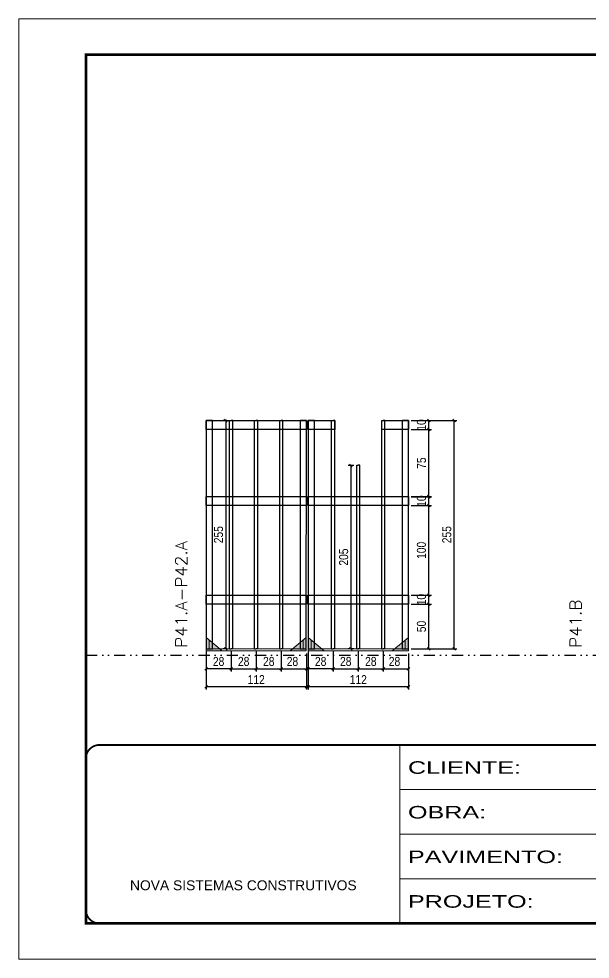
# Model space of a CAD drawing. Extents: x 14400 to 20667, y -21631 to 6985.
# Drawn here: x 19182 to 19820, y 2489 to 3539 of the extents above; entities that cross this region are included whole.
import ezdxf

# ---------------------------------------------------------------- set-up
doc = ezdxf.new("R2010")
doc.units = 0
for name, pattern in [('CONTINUO', [0]), ('DASHED', [0.75, 0.5, -0.25]), ('DIVIDE2', [0.625, 0.25, -0.125, 0, -0.125, 0, -0.125]), ('HIDDEN', [0.375, 0.25, -0.125])]:
    doc.linetypes.add(name, pattern=pattern)
for name, color, linetype in [('COTA', 241, 'Continuous'), ('Nível', 160, 'Continuous'), ('SARR_2.2x10', 60, 'Continuous'), ('SARR_3.5x7', 81, 'Continuous'), ('SARR_7x7', 40, 'Continuous')]:
    doc.layers.add(name, color=color, linetype=linetype)
for name, color, linetype, lineweight in [('Folhas', 255, 'Continuous', 9), ('Madeira', 126, 'Continuous', 18), ('Sarr 2.2x7', 40, 'Continuous', 9), ('SARRAFO DE PRESSAO', 251, 'DASHED', 9), ('Texto Seção', 7, 'Continuous', 15)]:
    doc.layers.add(name, color=color, linetype=linetype, lineweight=lineweight)
doc.styles.add('ARIAL', font='arial.ttf')
doc.styles.add('COTA TECNICA', font='techl___.ttf', dxfattribs={"height": 10})
doc.styles.add('REGUA-120', font='ROMANS.shx', dxfattribs={"height": 15})
doc.styles.add('Tecnologia', font='')
doc.styles.get('Tecnologia').set_extended_font_data('Forgotten Futurist')
doc.dimstyles.new('PAINEL', dxfattribs={"dimtxt": 10, "dimasz": 3, "dimexe": 3, "dimexo": 3, "dimgap": 3, "dimtad": 1, "dimdec": 1, "dimzin": 12, "dimdsep": 46, "dimtxsty": 'COTA TECNICA', "dimblk1": 'OBLIQUE', "dimblk2": 'OBLIQUE', "dimsah": 1, "dimcen": 0.9, "dimclrd": 4, "dimclre": 4, "dimclrt": 240, "dimadec": 1, "dimazin": 3, "dimtfac": 1, "dimtdec": 1, "dimtmove": 0, "dimatfit": 3, "dimfxl": 1, "dimtolj": 1, "dimtzin": 12, "dimarcsym": 0})

# ---------------------------------------------------------------- blocks, each defined once
blk = doc.blocks.new('9999999999')
at = {"color": 30, "linetype": 'CONTINUO'}
for p, q in [((98564.6, 34230.2), (98564.6, 34429.4)), ((98564.6, 34379.6), (99584, 34379.6)), ((98564.6, 34329.8), (99488, 34329.8)), ((98564.6, 34280), (99488, 34280))]:
    blk.add_line(p, q, dxfattribs=at)
at = {"color": 30, "linetype": 'CONTINUO', "const_width": 2}
blk.add_lwpolyline([(99584, 34230.2), (99584, 34414.4, 0.414214), (99569, 34429.4), (98229, 34429.4, 0.414214), (98214, 34414.4), (98214, 34245.2, 0.414214), (98229, 34230.2), (99584, 34230.2)], format="xyb", dxfattribs=at)
at = {"layer": 'Folhas'}
blk.add_lwpolyline([(98139, 34190.2), (99624, 34190.2), (99624, 35240.2), (98139, 35240.2)], close=True, dxfattribs=at)
at = {"layer": 'Folhas', "color": 30, "const_width": 3}
blk.add_lwpolyline([(98214, 34230.2), (99584, 34230.2), (99584, 35200.2), (98214, 35200.2)], close=True, dxfattribs=at)
at = {"color": 7, "linetype": 'Continuous', "ltscale": 5, "style": 'ARIAL'}
blk.add_text('NOVA SISTEMAS CONSTRUTIVOS', height=11.059, dxfattribs=at).set_placement((98263.2, 34267.2))
at = {"layer": 'Folhas', "color": 7, "style": 'Tecnologia', "width": 1.5}
for s, p in [('CLIENTE:', (98573.7, 34397.2)), ('OBRA:', (98573.7, 34347.3)), ('PAVIMENTO:', (98573.7, 34297.5)), ('PROJETO:', (98573.7, 34247.7))]:
    blk.add_text(s, height=14, dxfattribs=at).set_placement(p)
blk = doc.blocks.new('_Oblique')
at = {"color": 0, "linetype": 'ByBlock', "lineweight": -2}
blk.add_line((-0.5, -0.5), (0.5, 0.5), dxfattribs=at)
blk = doc.blocks.new('*D1211')
at = {"layer": 'COTA', "color": 4, "lineweight": -2, "transparency": 16777216}
for p, q in [((19505.2, 2817.3), (19505.2, 2790.1)), ((19617.2, 2817.3), (19617.2, 2790.1)), ((19617.2, 2793.1), (19505.2, 2793.1))]:
    blk.add_line(p, q, dxfattribs=at)
at = {"layer": 'Defpoints', "color": 0, "transparency": 16777216}
for p in [(19505.2, 2820.3), (19617.2, 2820.3), (19505.2, 2793.1)]:
    blk.add_point(p, dxfattribs=at)
at = {"layer": 'COTA', "color": 4, "lineweight": -2, "transparency": 16777216, "xscale": 3, "yscale": 3, "zscale": 3, "rotation": 180}
blk.add_blockref('_Oblique', (19505.2, 2793.1), dxfattribs=at)
at = {"layer": 'COTA', "color": 4, "lineweight": -2, "transparency": 16777216, "xscale": 3, "yscale": 3, "zscale": 3}
blk.add_blockref('_Oblique', (19617.2, 2793.1), dxfattribs=at)
at = {"layer": 'COTA', "color": 240, "transparency": 16777216, "insert": (19561.2, 2801.2), "char_height": 10, "attachment_point": 5, "style": 'COTA TECNICA'}
blk.add_mtext('\\A1;112', dxfattribs=at)
blk = doc.blocks.new('*D1212')
at = {"layer": 'COTA', "color": 4, "lineweight": -2, "transparency": 16777216}
for p, q in [((19505.2, 2832.5), (19505.2, 2810.3)), ((19533.2, 2832.5), (19533.2, 2810.3)), ((19533.2, 2813.3), (19505.2, 2813.3))]:
    blk.add_line(p, q, dxfattribs=at)
at = {"layer": 'Defpoints', "color": 0, "transparency": 16777216}
for p in [(19505.2, 2835.5), (19533.2, 2835.5), (19505.2, 2813.3)]:
    blk.add_point(p, dxfattribs=at)
at = {"layer": 'COTA', "color": 4, "lineweight": -2, "transparency": 16777216, "xscale": 3, "yscale": 3, "zscale": 3, "rotation": 180}
blk.add_blockref('_Oblique', (19505.2, 2813.3), dxfattribs=at)
at = {"layer": 'COTA', "color": 4, "lineweight": -2, "transparency": 16777216, "xscale": 3, "yscale": 3, "zscale": 3}
blk.add_blockref('_Oblique', (19533.2, 2813.3), dxfattribs=at)
at = {"layer": 'COTA', "color": 240, "transparency": 16777216, "insert": (19519.2, 2821.4), "char_height": 10, "attachment_point": 5, "style": 'COTA TECNICA'}
blk.add_mtext('\\A1;28', dxfattribs=at)
blk = doc.blocks.new('*D1213')
at = {"layer": 'COTA', "color": 4, "lineweight": -2, "transparency": 16777216}
for p, q in [((19589.2, 2832.5), (19589.2, 2810.3)), ((19617.2, 2830.3), (19617.2, 2810.3)), ((19589.2, 2813.3), (19617.2, 2813.3))]:
    blk.add_line(p, q, dxfattribs=at)
at = {"layer": 'Defpoints', "color": 0, "transparency": 16777216}
for p in [(19589.2, 2835.5), (19617.2, 2833.3), (19617.2, 2813.3)]:
    blk.add_point(p, dxfattribs=at)
at = {"layer": 'COTA', "color": 4, "lineweight": -2, "transparency": 16777216, "xscale": 3, "yscale": 3, "zscale": 3, "rotation": 180}
blk.add_blockref('_Oblique', (19589.2, 2813.3), dxfattribs=at)
at = {"layer": 'COTA', "color": 4, "lineweight": -2, "transparency": 16777216, "xscale": 3, "yscale": 3, "zscale": 3}
blk.add_blockref('_Oblique', (19617.2, 2813.3), dxfattribs=at)
at = {"layer": 'COTA', "color": 240, "transparency": 16777216, "insert": (19601.7, 2821.4), "char_height": 10, "attachment_point": 5, "style": 'COTA TECNICA'}
blk.add_mtext('\\A1;28', dxfattribs=at)
blk = doc.blocks.new('*D1214')
at = {"layer": 'COTA', "color": 4, "lineweight": -2, "transparency": 16777216}
for p, q in [((19533.2, 2832.5), (19533.2, 2810.3)), ((19561.2, 2832.5), (19561.2, 2810.3)), ((19533.2, 2813.3), (19561.2, 2813.3))]:
    blk.add_line(p, q, dxfattribs=at)
at = {"layer": 'Defpoints', "color": 0, "transparency": 16777216}
for p in [(19533.2, 2835.5), (19561.2, 2835.5), (19561.2, 2813.3)]:
    blk.add_point(p, dxfattribs=at)
at = {"layer": 'COTA', "color": 4, "lineweight": -2, "transparency": 16777216, "xscale": 3, "yscale": 3, "zscale": 3, "rotation": 180}
blk.add_blockref('_Oblique', (19533.2, 2813.3), dxfattribs=at)
at = {"layer": 'COTA', "color": 4, "lineweight": -2, "transparency": 16777216, "xscale": 3, "yscale": 3, "zscale": 3}
blk.add_blockref('_Oblique', (19561.2, 2813.3), dxfattribs=at)
at = {"layer": 'COTA', "color": 240, "transparency": 16777216, "insert": (19547.2, 2821.4), "char_height": 10, "attachment_point": 5, "style": 'COTA TECNICA'}
blk.add_mtext('\\A1;28', dxfattribs=at)
blk = doc.blocks.new('*D1215')
at = {"layer": 'COTA', "color": 4, "lineweight": -2, "transparency": 16777216}
for p, q in [((19620.2, 2885.5), (19642.9, 2885.5)), ((19639.9, 2835.5), (19639.9, 2885.5)), ((19620.2, 2835.5), (19642.9, 2835.5))]:
    blk.add_line(p, q, dxfattribs=at)
at = {"layer": 'Defpoints', "color": 0, "transparency": 16777216}
for p in [(19617.2, 2885.5), (19639.9, 2885.5), (19617.2, 2835.5)]:
    blk.add_point(p, dxfattribs=at)
at = {"layer": 'COTA', "color": 4, "lineweight": -2, "transparency": 16777216, "xscale": 3, "yscale": 3, "zscale": 3}
for p, rotation in [((19639.9, 2885.5), 90), ((19639.9, 2835.5), 270)]:
    blk.add_blockref('_Oblique', p, dxfattribs=dict(at, rotation=rotation))
at = {"layer": 'COTA', "color": 240, "transparency": 16777216, "insert": (19631.8, 2860.5), "char_height": 10, "attachment_point": 5, "rotation": 90, "style": 'COTA TECNICA'}
blk.add_mtext('\\A1;50', dxfattribs=at)
blk = doc.blocks.new('*D1216')
at = {"layer": 'COTA', "color": 4, "lineweight": -2, "transparency": 16777216}
for p, q in [((19561.2, 2832.5), (19561.2, 2810.3)), ((19589.2, 2832.5), (19589.2, 2810.3)), ((19561.2, 2813.3), (19589.2, 2813.3))]:
    blk.add_line(p, q, dxfattribs=at)
at = {"layer": 'Defpoints', "color": 0, "transparency": 16777216}
for p in [(19561.2, 2835.5), (19589.2, 2835.5), (19589.2, 2813.3)]:
    blk.add_point(p, dxfattribs=at)
at = {"layer": 'COTA', "color": 4, "lineweight": -2, "transparency": 16777216, "xscale": 3, "yscale": 3, "zscale": 3, "rotation": 180}
blk.add_blockref('_Oblique', (19561.2, 2813.3), dxfattribs=at)
at = {"layer": 'COTA', "color": 4, "lineweight": -2, "transparency": 16777216, "xscale": 3, "yscale": 3, "zscale": 3}
blk.add_blockref('_Oblique', (19589.2, 2813.3), dxfattribs=at)
at = {"layer": 'COTA', "color": 240, "transparency": 16777216, "insert": (19575.2, 2821.4), "char_height": 10, "attachment_point": 5, "style": 'COTA TECNICA'}
blk.add_mtext('\\A1;28', dxfattribs=at)
blk = doc.blocks.new('*D1217')
at = {"layer": 'COTA', "color": 4, "lineweight": -2, "transparency": 16777216}
for p, q in [((19620.2, 2895.5), (19642.9, 2895.5)), ((19639.9, 2885.5), (19639.9, 2895.5)), ((19620.2, 2885.5), (19642.9, 2885.5))]:
    blk.add_line(p, q, dxfattribs=at)
at = {"layer": 'Defpoints', "color": 0, "transparency": 16777216}
for p in [(19617.2, 2895.5), (19639.9, 2895.5), (19617.2, 2885.5)]:
    blk.add_point(p, dxfattribs=at)
at = {"layer": 'COTA', "color": 4, "lineweight": -2, "transparency": 16777216, "xscale": 3, "yscale": 3, "zscale": 3}
for p, rotation in [((19639.9, 2895.5), 90), ((19639.9, 2885.5), 270)]:
    blk.add_blockref('_Oblique', p, dxfattribs=dict(at, rotation=rotation))
at = {"layer": 'COTA', "color": 240, "transparency": 16777216, "insert": (19631.8, 2890.5), "char_height": 10, "attachment_point": 5, "rotation": 90, "style": 'COTA TECNICA'}
blk.add_mtext('\\A1;10', dxfattribs=at)
blk = doc.blocks.new('*D1218')
at = {"layer": 'COTA', "color": 4, "lineweight": -2, "transparency": 16777216}
for p, q in [((19620.2, 2995.5), (19642.9, 2995.5)), ((19639.9, 2895.5), (19639.9, 2995.5)), ((19620.2, 2895.5), (19642.9, 2895.5))]:
    blk.add_line(p, q, dxfattribs=at)
at = {"layer": 'Defpoints', "color": 0, "transparency": 16777216}
for p in [(19617.2, 2995.5), (19639.9, 2995.5), (19617.2, 2895.5)]:
    blk.add_point(p, dxfattribs=at)
at = {"layer": 'COTA', "color": 4, "lineweight": -2, "transparency": 16777216, "xscale": 3, "yscale": 3, "zscale": 3}
for p, rotation in [((19639.9, 2995.5), 90), ((19639.9, 2895.5), 270)]:
    blk.add_blockref('_Oblique', p, dxfattribs=dict(at, rotation=rotation))
at = {"layer": 'COTA', "color": 240, "transparency": 16777216, "insert": (19631.8, 2945.5), "char_height": 10, "attachment_point": 5, "rotation": 90, "style": 'COTA TECNICA'}
blk.add_mtext('\\A1;100', dxfattribs=at)
blk = doc.blocks.new('*D1219')
at = {"layer": 'COTA', "color": 4, "lineweight": -2, "transparency": 16777216}
for p, q in [((19620.2, 3005.5), (19642.9, 3005.5)), ((19639.9, 2995.5), (19639.9, 3005.5)), ((19620.2, 2995.5), (19642.9, 2995.5))]:
    blk.add_line(p, q, dxfattribs=at)
at = {"layer": 'Defpoints', "color": 0, "transparency": 16777216}
for p in [(19617.2, 3005.5), (19639.9, 3005.5), (19617.2, 2995.5)]:
    blk.add_point(p, dxfattribs=at)
at = {"layer": 'COTA', "color": 4, "lineweight": -2, "transparency": 16777216, "xscale": 3, "yscale": 3, "zscale": 3}
for p, rotation in [((19639.9, 3005.5), 90), ((19639.9, 2995.5), 270)]:
    blk.add_blockref('_Oblique', p, dxfattribs=dict(at, rotation=rotation))
at = {"layer": 'COTA', "color": 240, "transparency": 16777216, "insert": (19631.8, 3000.5), "char_height": 10, "attachment_point": 5, "rotation": 90, "style": 'COTA TECNICA'}
blk.add_mtext('\\A1;10', dxfattribs=at)
blk = doc.blocks.new('*D1204')
at = {"layer": 'COTA', "color": 4, "lineweight": -2, "transparency": 16777216}
for p, q in [((19391.2, 2817.3), (19391.2, 2790.1)), ((19503.2, 2817.3), (19503.2, 2790.1)), ((19503.2, 2793.1), (19391.2, 2793.1))]:
    blk.add_line(p, q, dxfattribs=at)
at = {"layer": 'Defpoints', "color": 0, "transparency": 16777216}
for p in [(19391.2, 2820.3), (19503.2, 2820.3), (19391.2, 2793.1)]:
    blk.add_point(p, dxfattribs=at)
at = {"layer": 'COTA', "color": 4, "lineweight": -2, "transparency": 16777216, "xscale": 3, "yscale": 3, "zscale": 3, "rotation": 180}
blk.add_blockref('_Oblique', (19391.2, 2793.1), dxfattribs=at)
at = {"layer": 'COTA', "color": 4, "lineweight": -2, "transparency": 16777216, "xscale": 3, "yscale": 3, "zscale": 3}
blk.add_blockref('_Oblique', (19503.2, 2793.1), dxfattribs=at)
at = {"layer": 'COTA', "color": 240, "transparency": 16777216, "insert": (19447.2, 2801.2), "char_height": 10, "attachment_point": 5, "style": 'COTA TECNICA'}
blk.add_mtext('\\A1;112', dxfattribs=at)
blk = doc.blocks.new('*D1205')
at = {"layer": 'COTA', "color": 4, "lineweight": -2, "transparency": 16777216}
for p, q in [((19391.2, 2832.5), (19391.2, 2810.3)), ((19419.2, 2832.5), (19419.2, 2810.3)), ((19419.2, 2813.3), (19391.2, 2813.3))]:
    blk.add_line(p, q, dxfattribs=at)
at = {"layer": 'Defpoints', "color": 0, "transparency": 16777216}
for p in [(19391.2, 2835.5), (19419.2, 2835.5), (19391.2, 2813.3)]:
    blk.add_point(p, dxfattribs=at)
at = {"layer": 'COTA', "color": 4, "lineweight": -2, "transparency": 16777216, "xscale": 3, "yscale": 3, "zscale": 3, "rotation": 180}
blk.add_blockref('_Oblique', (19391.2, 2813.3), dxfattribs=at)
at = {"layer": 'COTA', "color": 4, "lineweight": -2, "transparency": 16777216, "xscale": 3, "yscale": 3, "zscale": 3}
blk.add_blockref('_Oblique', (19419.2, 2813.3), dxfattribs=at)
at = {"layer": 'COTA', "color": 240, "transparency": 16777216, "insert": (19405.2, 2821.4), "char_height": 10, "attachment_point": 5, "style": 'COTA TECNICA'}
blk.add_mtext('\\A1;28', dxfattribs=at)
blk = doc.blocks.new('*D1206')
at = {"layer": 'COTA', "color": 4, "lineweight": -2, "transparency": 16777216}
for p, q in [((19475.2, 2832.5), (19475.2, 2810.3)), ((19503.2, 2830.3), (19503.2, 2810.3)), ((19475.2, 2813.3), (19503.2, 2813.3))]:
    blk.add_line(p, q, dxfattribs=at)
at = {"layer": 'Defpoints', "color": 0, "transparency": 16777216}
for p in [(19475.2, 2835.5), (19503.2, 2833.3), (19503.2, 2813.3)]:
    blk.add_point(p, dxfattribs=at)
at = {"layer": 'COTA', "color": 4, "lineweight": -2, "transparency": 16777216, "xscale": 3, "yscale": 3, "zscale": 3, "rotation": 180}
blk.add_blockref('_Oblique', (19475.2, 2813.3), dxfattribs=at)
at = {"layer": 'COTA', "color": 4, "lineweight": -2, "transparency": 16777216, "xscale": 3, "yscale": 3, "zscale": 3}
blk.add_blockref('_Oblique', (19503.2, 2813.3), dxfattribs=at)
at = {"layer": 'COTA', "color": 240, "transparency": 16777216, "insert": (19487.7, 2821.4), "char_height": 10, "attachment_point": 5, "style": 'COTA TECNICA'}
blk.add_mtext('\\A1;28', dxfattribs=at)
blk = doc.blocks.new('*D1207')
at = {"layer": 'COTA', "color": 4, "lineweight": -2, "transparency": 16777216}
for p, q in [((19419.2, 2832.5), (19419.2, 2810.3)), ((19447.2, 2832.5), (19447.2, 2810.3)), ((19419.2, 2813.3), (19447.2, 2813.3))]:
    blk.add_line(p, q, dxfattribs=at)
at = {"layer": 'Defpoints', "color": 0, "transparency": 16777216}
for p in [(19419.2, 2835.5), (19447.2, 2835.5), (19447.2, 2813.3)]:
    blk.add_point(p, dxfattribs=at)
at = {"layer": 'COTA', "color": 4, "lineweight": -2, "transparency": 16777216, "xscale": 3, "yscale": 3, "zscale": 3, "rotation": 180}
blk.add_blockref('_Oblique', (19419.2, 2813.3), dxfattribs=at)
at = {"layer": 'COTA', "color": 4, "lineweight": -2, "transparency": 16777216, "xscale": 3, "yscale": 3, "zscale": 3}
blk.add_blockref('_Oblique', (19447.2, 2813.3), dxfattribs=at)
at = {"layer": 'COTA', "color": 240, "transparency": 16777216, "insert": (19433.2, 2821.4), "char_height": 10, "attachment_point": 5, "style": 'COTA TECNICA'}
blk.add_mtext('\\A1;28', dxfattribs=at)
blk = doc.blocks.new('*D1208')
at = {"layer": 'COTA', "color": 4, "lineweight": -2, "transparency": 16777216}
for p, q in [((19447.2, 2832.5), (19447.2, 2810.3)), ((19475.2, 2832.5), (19475.2, 2810.3)), ((19447.2, 2813.3), (19475.2, 2813.3))]:
    blk.add_line(p, q, dxfattribs=at)
at = {"layer": 'Defpoints', "color": 0, "transparency": 16777216}
for p in [(19447.2, 2835.5), (19475.2, 2835.5), (19475.2, 2813.3)]:
    blk.add_point(p, dxfattribs=at)
at = {"layer": 'COTA', "color": 4, "lineweight": -2, "transparency": 16777216, "xscale": 3, "yscale": 3, "zscale": 3, "rotation": 180}
blk.add_blockref('_Oblique', (19447.2, 2813.3), dxfattribs=at)
at = {"layer": 'COTA', "color": 4, "lineweight": -2, "transparency": 16777216, "xscale": 3, "yscale": 3, "zscale": 3}
blk.add_blockref('_Oblique', (19475.2, 2813.3), dxfattribs=at)
at = {"layer": 'COTA', "color": 240, "transparency": 16777216, "insert": (19461.2, 2821.4), "char_height": 10, "attachment_point": 5, "style": 'COTA TECNICA'}
blk.add_mtext('\\A1;28', dxfattribs=at)
blk = doc.blocks.new('*D1209')
at = {"layer": 'COTA', "color": 4, "lineweight": -2, "transparency": 16777216}
for p, q in [((19414.4, 3090.5), (19410.3, 3090.5)), ((19413.3, 3090.5), (19413.3, 2835.5)), ((19414.4, 2835.5), (19410.3, 2835.5))]:
    blk.add_line(p, q, dxfattribs=at)
at = {"layer": 'Defpoints', "color": 0, "transparency": 16777216}
for p in [(19417.4, 3090.5), (19413.3, 2835.5), (19417.4, 2835.5)]:
    blk.add_point(p, dxfattribs=at)
at = {"layer": 'COTA', "color": 4, "lineweight": -2, "transparency": 16777216, "xscale": 3, "yscale": 3, "zscale": 3}
for p, rotation in [((19413.3, 3090.5), 90), ((19413.3, 2835.5), 270)]:
    blk.add_blockref('_Oblique', p, dxfattribs=dict(at, rotation=rotation))
at = {"layer": 'COTA', "color": 240, "transparency": 16777216, "insert": (19405.1, 2963), "char_height": 10, "attachment_point": 5, "rotation": 90, "style": 'COTA TECNICA'}
blk.add_mtext('\\A1;255', dxfattribs=at)
blk = doc.blocks.new('*D1210')
at = {"layer": 'COTA', "color": 4, "lineweight": -2, "transparency": 16777216}
for p, q in [((19620.2, 3090.4), (19671.2, 3090.4)), ((19668.2, 2835.5), (19668.2, 3090.4)), ((19620.2, 2835.5), (19671.2, 2835.5))]:
    blk.add_line(p, q, dxfattribs=at)
at = {"layer": 'Defpoints', "color": 0, "transparency": 16777216}
for p in [(19617.2, 3090.4), (19668.2, 3090.4), (19617.2, 2835.5)]:
    blk.add_point(p, dxfattribs=at)
at = {"layer": 'COTA', "color": 4, "lineweight": -2, "transparency": 16777216, "xscale": 3, "yscale": 3, "zscale": 3}
for p, rotation in [((19668.2, 3090.4), 90), ((19668.2, 2835.5), 270)]:
    blk.add_blockref('_Oblique', p, dxfattribs=dict(at, rotation=rotation))
at = {"layer": 'COTA', "color": 240, "transparency": 16777216, "insert": (19660.1, 2963), "char_height": 10, "attachment_point": 5, "rotation": 90, "style": 'COTA TECNICA'}
blk.add_mtext('\\A1;255', dxfattribs=at)
blk = doc.blocks.new('*D1221')
at = {"layer": 'COTA', "color": 4, "lineweight": -2, "transparency": 16777216}
for p, q in [((19620.2, 3080.4), (19642.9, 3080.4)), ((19639.9, 3005.4), (19639.9, 3080.4)), ((19620.2, 3005.4), (19642.9, 3005.4))]:
    blk.add_line(p, q, dxfattribs=at)
at = {"layer": 'Defpoints', "color": 0, "transparency": 16777216}
for p in [(19617.2, 3080.4), (19639.9, 3080.4), (19617.2, 3005.4)]:
    blk.add_point(p, dxfattribs=at)
at = {"layer": 'COTA', "color": 4, "lineweight": -2, "transparency": 16777216, "xscale": 3, "yscale": 3, "zscale": 3}
for p, rotation in [((19639.9, 3080.4), 90), ((19639.9, 3005.4), 270)]:
    blk.add_blockref('_Oblique', p, dxfattribs=dict(at, rotation=rotation))
at = {"layer": 'COTA', "color": 240, "transparency": 16777216, "insert": (19631.8, 3042.9), "char_height": 10, "attachment_point": 5, "rotation": 90, "style": 'COTA TECNICA'}
blk.add_mtext('\\A1;75', dxfattribs=at)
blk = doc.blocks.new('*D1220')
at = {"layer": 'COTA', "color": 4, "lineweight": -2, "transparency": 16777216}
for p, q in [((19620.2, 3090.5), (19642.9, 3090.5)), ((19639.9, 3080.5), (19639.9, 3090.5)), ((19620.2, 3080.5), (19642.9, 3080.5))]:
    blk.add_line(p, q, dxfattribs=at)
at = {"layer": 'Defpoints', "color": 0, "transparency": 16777216}
for p in [(19617.2, 3090.5), (19639.9, 3090.5), (19617.2, 3080.5)]:
    blk.add_point(p, dxfattribs=at)
at = {"layer": 'COTA', "color": 4, "lineweight": -2, "transparency": 16777216, "xscale": 3, "yscale": 3, "zscale": 3}
for p, rotation in [((19639.9, 3090.5), 90), ((19639.9, 3080.5), 270)]:
    blk.add_blockref('_Oblique', p, dxfattribs=dict(at, rotation=rotation))
at = {"layer": 'COTA', "color": 240, "transparency": 16777216, "insert": (19631.8, 3085.5), "char_height": 10, "attachment_point": 5, "rotation": 90, "style": 'COTA TECNICA'}
blk.add_mtext('\\A1;10', dxfattribs=at)
blk = doc.blocks.new('*D1239')
at = {"layer": 'COTA', "color": 4, "lineweight": -2, "transparency": 16777216}
for p, q in [((19556.4, 3040.4), (19550, 3040.4)), ((19553, 3040.4), (19553, 2835.5)), ((19556.4, 2835.5), (19550, 2835.5))]:
    blk.add_line(p, q, dxfattribs=at)
at = {"layer": 'Defpoints', "color": 0, "transparency": 16777216}
for p in [(19559.4, 3040.4), (19553, 2835.5), (19559.4, 2835.5)]:
    blk.add_point(p, dxfattribs=at)
at = {"layer": 'COTA', "color": 4, "lineweight": -2, "transparency": 16777216, "xscale": 3, "yscale": 3, "zscale": 3}
for p, rotation in [((19553, 3040.4), 90), ((19553, 2835.5), 270)]:
    blk.add_blockref('_Oblique', p, dxfattribs=dict(at, rotation=rotation))
at = {"layer": 'COTA', "color": 240, "transparency": 16777216, "insert": (19544.9, 2938), "char_height": 10, "attachment_point": 5, "rotation": 90, "style": 'COTA TECNICA'}
blk.add_mtext('\\A1;205', dxfattribs=at)

msp = doc.modelspace()

# ---------------------------------------------------------------- hatches: boundary and pattern name
at = {"layer": 'Madeira'}
h = msp.add_hatch(color=252, dxfattribs=at)
h.dxf.hatch_style = 2
h.paths.add_polyline_path([(19391.18, 2848.28), (19391.18, 2833.28), (19409.18, 2833.28)])
h = msp.add_hatch(color=252, dxfattribs=at)
h.dxf.hatch_style = 2
h.paths.add_polyline_path([(19503.18, 2848.28), (19503.18, 2833.28), (19485.18, 2833.28)])
h = msp.add_hatch(color=252, dxfattribs=at)
h.dxf.hatch_style = 2
h.paths.add_polyline_path([(19505.18, 2848.28), (19505.18, 2833.28), (19523.18, 2833.28)])
h = msp.add_hatch(color=252, dxfattribs=at)
h.dxf.hatch_style = 2
h.paths.add_polyline_path([(19617.18, 2848.28), (19617.18, 2833.28), (19599.18, 2833.28)])

# ---------------------------------------------------------------- linework, layer by layer
for p, q in [((19391.18, 2835.48), (19391.18, 2833.28)), ((19391.18, 2835.48), (19391.18, 2833.28)), ((19391.18, 2835.48), (19391.18, 2833.28)), ((19505.18, 2835.48), (19505.18, 2833.28)), ((19505.18, 2835.48), (19505.18, 2833.28)), ((19505.18, 2835.48), (19505.18, 2833.28))]:
    msp.add_line(p, q, dxfattribs=at)
at = {"layer": 'Madeira', "color": 1, "linetype": 'HIDDEN'}
for p, q in [((19401.02, 2835.48), (19391.18, 2835.48)), ((19401.02, 2835.48), (19391.18, 2835.48)), ((19406.98, 2835.48), (19391.18, 2835.48)), ((19394.68, 2844.78), (19394.68, 2835.48)), ((19394.68, 2844.78), (19394.68, 2835.48)), ((19398.18, 2841.28), (19398.18, 2835.48)), ((19487.38, 2835.48), (19503.18, 2835.48)), ((19493.35, 2835.48), (19503.18, 2835.48)), ((19493.35, 2835.48), (19503.18, 2835.48)), ((19499.68, 2844.78), (19499.68, 2835.48)), ((19499.68, 2844.78), (19499.68, 2835.48)), ((19515.02, 2835.48), (19505.18, 2835.48)), ((19515.02, 2835.48), (19505.18, 2835.48)), ((19520.98, 2835.48), (19505.18, 2835.48)), ((19508.68, 2844.78), (19508.68, 2835.48)), ((19508.68, 2844.78), (19508.68, 2835.48)), ((19512.18, 2841.28), (19512.18, 2835.48)), ((19601.38, 2835.48), (19617.18, 2835.48)), ((19607.35, 2835.48), (19617.18, 2835.48)), ((19607.35, 2835.48), (19617.18, 2835.48)), ((19613.68, 2844.78), (19613.68, 2835.48)), ((19613.68, 2844.78), (19613.68, 2835.48))]:
    msp.add_line(p, q, dxfattribs=at)
at = {"layer": 'Madeira', "color": 0}
for points in [[(19391.18, 2848.28), (19391.18, 2833.28), (19409.18, 2833.28), (19391.18, 2848.28)], [(19503.18, 2848.28), (19503.18, 2833.28), (19485.18, 2833.28), (19503.18, 2848.28)], [(19505.18, 2848.28), (19505.18, 2833.28), (19523.18, 2833.28), (19505.18, 2848.28)], [(19617.18, 2848.28), (19617.18, 2833.28), (19599.18, 2833.28), (19617.18, 2848.28)]]:
    msp.add_lwpolyline(points, dxfattribs=at)
at = {"layer": 'Nível', "color": 4, "linetype": 'DIVIDE2', "ltscale": 50}
msp.add_line((19256.97, 2828.29), (20626.97, 2828.29), dxfattribs=at)
at = {"layer": 'Sarr 2.2x7'}
for points in [[(19503.18, 2835.48), (19391.18, 2835.48), (19391.18, 2833.28), (19503.18, 2833.28)], [(19617.18, 2835.48), (19505.18, 2835.48), (19505.18, 2833.28), (19617.18, 2833.28)]]:
    msp.add_lwpolyline(points, close=True, dxfattribs=at)
at = {"layer": 'SARR_2.2x10'}
for points in [[(19391.19, 3090.48), (19503.19, 3090.48), (19503.19, 3080.48), (19391.19, 3080.48)], [(19505.19, 3090.45), (19534.94, 3090.45), (19534.94, 3080.45), (19505.19, 3080.45)], [(19587.44, 3090.45), (19617.19, 3090.45), (19617.19, 3080.45), (19587.44, 3080.45)], [(19391.18, 3005.45), (19503.19, 3005.45), (19503.19, 2995.45), (19391.18, 2995.45)], [(19505.19, 3005.45), (19617.19, 3005.45), (19617.19, 2995.45), (19505.19, 2995.45)], [(19391.18, 2895.45), (19503.19, 2895.45), (19503.19, 2885.45), (19391.18, 2885.45)], [(19505.19, 2895.45), (19617.19, 2895.45), (19617.19, 2885.45), (19505.19, 2885.45)]]:
    msp.add_lwpolyline(points, close=True, dxfattribs=at)
at = {"layer": 'SARR_3.5x7'}
for p, q in [((19417.43, 2835.48), (19417.44, 3090.48)), ((19417.44, 3090.48), (19419.19, 3090.48)), ((19420.94, 3090.48), (19419.19, 3090.48)), ((19420.93, 2835.48), (19420.94, 3090.48)), ((19445.43, 2835.48), (19445.44, 3090.45)), ((19445.44, 3090.45), (19447.19, 3090.45)), ((19448.94, 3090.45), (19447.19, 3090.45)), ((19448.93, 2835.48), (19448.94, 3090.45)), ((19473.43, 2835.48), (19473.44, 3090.45)), ((19473.44, 3090.45), (19475.19, 3090.45)), ((19476.94, 3090.45), (19475.19, 3090.45)), ((19476.93, 2835.48), (19476.94, 3090.45)), ((19531.43, 2835.48), (19531.44, 3090.45)), ((19531.44, 3090.45), (19533.19, 3090.45)), ((19534.94, 3090.45), (19533.19, 3090.45)), ((19534.93, 2835.48), (19534.94, 3090.45)), ((19587.43, 2835.48), (19587.44, 3090.45)), ((19587.44, 3090.45), (19589.19, 3090.45)), ((19590.94, 3090.45), (19589.19, 3090.45)), ((19590.93, 2835.48), (19590.94, 3090.45)), ((19559.43, 2835.48), (19559.44, 3040.45)), ((19559.44, 3040.45), (19561.19, 3040.45)), ((19562.94, 3040.45), (19561.19, 3040.45)), ((19562.93, 2835.48), (19562.94, 3040.45)), ((19417.43, 2835.48), (19419.18, 2835.48)), ((19420.93, 2835.48), (19419.18, 2835.48)), ((19445.43, 2835.48), (19447.18, 2835.48)), ((19448.93, 2835.48), (19447.18, 2835.48)), ((19473.43, 2835.48), (19475.18, 2835.48)), ((19476.93, 2835.48), (19475.18, 2835.48)), ((19531.43, 2835.48), (19533.18, 2835.48)), ((19534.93, 2835.48), (19533.18, 2835.48)), ((19559.43, 2835.48), (19561.18, 2835.48)), ((19562.93, 2835.48), (19561.18, 2835.48)), ((19587.43, 2835.48), (19589.18, 2835.48)), ((19590.93, 2835.48), (19589.18, 2835.48))]:
    msp.add_line(p, q, dxfattribs=at)
at = {"layer": 'SARR_7x7'}
for points in [[(19391.18, 2835.48), (19398.18, 2835.48), (19398.19, 3090.48), (19391.19, 3090.48)], [(19496.18, 2835.48), (19503.18, 2835.48), (19503.19, 3090.45), (19496.19, 3090.45)], [(19505.18, 2835.48), (19512.18, 2835.48), (19512.19, 3090.45), (19505.19, 3090.45)], [(19610.18, 2835.48), (19617.18, 2835.48), (19617.19, 3090.45), (19610.19, 3090.45)]]:
    msp.add_lwpolyline(points, close=True, dxfattribs=at)

# ---------------------------------------------------------------- block references
at = {"layer": 'SARRAFO DE PRESSAO', "color": 6, "linetype": 'ByBlock'}
msp.add_blockref('9999999999', (-78957.01, -31701.2), dxfattribs=at)

# ---------------------------------------------------------------- texts
at = {"layer": 'Texto Seção', "style": 'REGUA-120', "width": 1.05}
for s, p in [('P41.A-P42.A', (19369.89, 2836.58)), ('P41.B', (19810.4, 2836.58))]:
    msp.add_text(s, height=13, rotation=90, dxfattribs=at).set_placement(p)

# ---------------------------------------------------------------- dimensions: what is measured, and where the dimension line sits
at = {"layer": 'COTA'}
for base, p1, p2, angle, picture, middle in [((19413.25, 2835.48), (19417.44, 3090.48), (19417.43, 2835.48), 90, '*D1209', (19405.14, 2962.98)), ((19639.88, 2995.48), (19617.18, 2895.48), (19617.18, 2995.48), 90, '*D1218', (19631.78, 2945.48)), ((19639.88, 2885.48), (19617.18, 2835.48), (19617.18, 2885.48), 90, '*D1215', (19631.77, 2860.48)), ((19391.18, 2813.28), (19419.18, 2835.48), (19391.18, 2835.48), 180, '*D1205', (19405.18, 2821.38)), ((19505.18, 2813.28), (19533.18, 2835.48), (19505.18, 2835.48), 180, '*D1212', (19519.18, 2821.38)), ((19391.18, 2793.11), (19503.18, 2820.28), (19391.18, 2820.28), 180, '*D1204', (19447.18, 2801.17)), ((19505.18, 2793.11), (19617.18, 2820.28), (19505.18, 2820.28), 180, '*D1211', (19561.18, 2801.17))]:
    dim = msp.add_linear_dim(base=base, p1=p1, p2=p2, angle=angle, dimstyle='PAINEL', override={"dimtmove": 1}, dxfattribs=at)
    dim.commit()
    dim.dimension.update_dxf_attribs({"geometry": picture, "text_midpoint": middle})
for base, p1, p2, picture, middle in [((19668.24, 3090.45), (19617.18, 2835.48), (19617.19, 3090.45), '*D1210', (19660.13, 2962.97)), ((19639.88, 3080.45), (19617.19, 3005.45), (19617.19, 3080.45), '*D1221', (19631.77, 3042.95)), ((19553.04, 2835.48), (19559.44, 3040.45), (19559.43, 2835.48), '*D1239', (19544.93, 2937.97))]:
    dim = msp.add_linear_dim(base=base, p1=p1, p2=p2, angle=90, dimstyle='PAINEL', dxfattribs=at)
    dim.commit()
    dim.dimension.update_dxf_attribs({"geometry": picture, "text_midpoint": middle})
for base, p1, p2, picture, middle in [((19639.88, 3090.48), (19617.19, 3080.48), (19617.19, 3090.48), '*D1220', (19639.88, 3085.48)), ((19639.88, 3005.48), (19617.18, 2995.48), (19617.18, 3005.48), '*D1219', (19639.88, 3000.48)), ((19639.88, 2895.48), (19617.18, 2885.48), (19617.18, 2895.48), '*D1217', (19639.88, 2890.48))]:
    dim = msp.add_linear_dim(base=base, p1=p1, p2=p2, angle=90, dimstyle='PAINEL', override={"dimtmove": 1}, dxfattribs=at)
    dim.commit()
    dim.dimension.update_dxf_attribs({"geometry": picture, "text_midpoint": middle, "dimtype": 160})
for base, p1, p2, picture, middle in [((19447.18, 2813.28), (19419.18, 2835.48), (19447.18, 2835.48), '*D1207', (19433.18, 2821.38)), ((19475.18, 2813.28), (19447.18, 2835.48), (19475.18, 2835.48), '*D1208', (19461.18, 2821.38)), ((19561.18, 2813.28), (19533.18, 2835.48), (19561.18, 2835.48), '*D1214', (19547.18, 2821.38)), ((19589.18, 2813.28), (19561.18, 2835.48), (19589.18, 2835.48), '*D1216', (19575.18, 2821.38))]:
    dim = msp.add_linear_dim(base=base, p1=p1, p2=p2, dimstyle='PAINEL', override={"dimtmove": 1}, dxfattribs=at)
    dim.commit()
    dim.dimension.update_dxf_attribs({"geometry": picture, "text_midpoint": middle})
for base, p1, p2, picture, middle in [((19503.18, 2813.28), (19475.18, 2835.48), (19503.18, 2833.28), '*D1206', (19487.68, 2813.28)), ((19617.18, 2813.28), (19589.18, 2835.48), (19617.18, 2833.28), '*D1213', (19601.68, 2813.28))]:
    dim = msp.add_linear_dim(base=base, p1=p1, p2=p2, dimstyle='PAINEL', override={"dimtmove": 1}, dxfattribs=at)
    dim.commit()
    dim.dimension.update_dxf_attribs({"geometry": picture, "text_midpoint": middle, "dimtype": 160})

doc.saveas('drawing.dxf')
